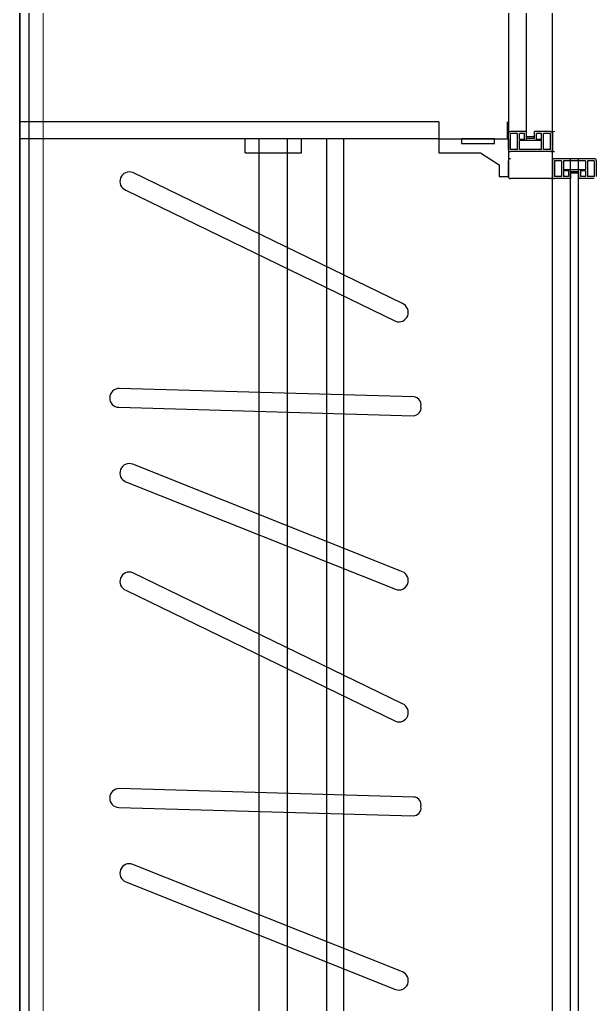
# Model space of a CAD drawing. Header units: inches. Extents: x -7543 to -822, y 102837 to 190349.
# Drawn here: x -831.46138 to -831.44911, y 102836.84029 to 102836.86122 of the extents above; entities that cross this region are included whole.
import ezdxf

# ---------------------------------------------------------------- set-up
doc = ezdxf.new("R2010")
doc.units = ezdxf.units.IN
doc.header["$MEASUREMENT"] = 0
doc.layers.add('DUVAR', color=7, linetype='Continuous', lineweight=35, true_color=0xfc4642)
doc.layers.add('TEFRİŞ', color=7, linetype='Continuous', lineweight=25, true_color=0x78462c)
doc.layers.add('SIVA', color=150, linetype='Continuous', lineweight=15)

msp = doc.modelspace()

# ---------------------------------------------------------------- linework, layer by layer
at = {"layer": 'DUVAR'}
msp.add_line((-831.4613773943481, 102836.8864307916), (-831.4613773943481, 102836.8144307916), dxfattribs=at)
at = {"layer": 'SIVA'}
msp.add_line((-831.460877394348, 102836.8859307916), (-831.460877394348, 102836.8149307916), dxfattribs=at)
at = {"layer": 'TEFRİŞ'}
for p, q in [((-831.461377394348, 102836.8674307916), (-831.461377394348, 102836.8144307916)), ((-831.4500447532159, 102836.8577097697), (-831.450044753216, 102836.8662692869)), ((-831.4509796652175, 102836.8659293189), (-831.4509796652173, 102836.8587992987)), ((-831.4505972012167, 102836.8586505627), (-831.4505972012174, 102836.8658868229)), ((-831.452457394348, 102836.8590485889), (-831.4613773943481, 102836.8590485889)), ((-831.452457394348, 102836.8590492349), (-831.452457394348, 102836.8586885889)), ((-831.4509973943481, 102836.8586885889), (-831.4509973943481, 102836.8590492349)), ((-831.4509796652167, 102836.8584593307), (-831.4509796652167, 102836.8587992987)), ((-831.4505972012166, 102836.8588417947), (-831.4509371692167, 102836.8588417947)), ((-831.4509371692167, 102836.8584593307), (-831.4509371692167, 102836.8587992987)), ((-831.4507884332168, 102836.8587992987), (-831.4509371692167, 102836.8587992987)), ((-831.4507884332166, 102836.8584593307), (-831.4507884332168, 102836.8587992987)), ((-831.4507459372167, 102836.8586718107), (-831.4507459372167, 102836.8587992987)), ((-831.4506396972167, 102836.8587992987), (-831.4507459372167, 102836.8587992987)), ((-831.4506396972167, 102836.8586505627), (-831.4506396972167, 102836.8587992987)), ((-831.4505972012166, 102836.8586930587), (-831.4505972012166, 102836.8588417947)), ((-831.4504272172167, 102836.8586930587), (-831.4504272172167, 102836.8588417947)), ((-831.4500872492167, 102836.8588417947), (-831.4504272172167, 102836.8588417947)), ((-831.4503847212167, 102836.8586505627), (-831.4503847212167, 102836.8587992987)), ((-831.4502784812166, 102836.8587992987), (-831.4503847212167, 102836.8587992987)), ((-831.4502784812166, 102836.8586718107), (-831.4502784812166, 102836.8587992987)), ((-831.4502359852168, 102836.8584593307), (-831.4502359852168, 102836.8587992987)), ((-831.4500872492167, 102836.8587992987), (-831.4502359852168, 102836.8587992987)), ((-831.4500872492167, 102836.8584593307), (-831.4500872492167, 102836.8587992987)), ((-831.4500447532159, 102836.8587992987), (-831.4500447532159, 102836.8584593307)), ((-831.4500447532166, 102836.8584593307), (-831.4500447532166, 102836.8587992987)), ((-831.4500447532166, 102836.8587992987), (-831.4500447532166, 102836.8584593307)), ((-831.452457394348, 102836.8586885889), (-831.4613773943481, 102836.8586885889)), ((-831.456582482348, 102836.8583885889), (-831.456582482348, 102836.8586885889)), ((-831.456282482348, 102836.8156307916), (-831.4562824823481, 102836.8586885889)), ((-831.455682482348, 102836.8156307916), (-831.455682482348, 102836.8586885889)), ((-831.4553824823481, 102836.8583885889), (-831.4553824823481, 102836.8586885889)), ((-831.454842482348, 102836.8148307916), (-831.4548424823481, 102836.8586885889)), ((-831.454482482348, 102836.8148307916), (-831.4544824823481, 102836.8586885889)), ((-831.4524573943481, 102836.8586885889), (-831.4524573943481, 102836.8583885889)), ((-831.4524573943481, 102836.8586885889), (-831.4509773943481, 102836.8586885889)), ((-831.452457394348, 102836.8586885889), (-831.4509973943481, 102836.8586885889)), ((-831.451277394348, 102836.8586885889), (-831.4519773943481, 102836.8586885889)), ((-831.4519773943481, 102836.8586885889), (-831.4519773943481, 102836.8585885889)), ((-831.4519773943481, 102836.8585885889), (-831.451277394348, 102836.8585885889)), ((-831.451277394348, 102836.8585885889), (-831.451277394348, 102836.8586885889)), ((-831.4509773943481, 102836.8586885889), (-831.4509773943481, 102836.8578885889)), ((-831.4506396972167, 102836.8586718107), (-831.4507459372167, 102836.8586718107)), ((-831.4507459372167, 102836.8584593307), (-831.4507459372167, 102836.8586505627)), ((-831.4502784812166, 102836.8586505627), (-831.4507459372167, 102836.8586505627)), ((-831.4504272172167, 102836.8587275435), (-831.4505972012166, 102836.8587275435)), ((-831.4504272172167, 102836.8586930587), (-831.4505972012166, 102836.8586930587)), ((-831.4502784812166, 102836.8586718107), (-831.4503847212167, 102836.8586718107)), ((-831.4502784812166, 102836.8584593307), (-831.4502784812166, 102836.8586505627)), ((-831.456582482348, 102836.8583885889), (-831.4553824823481, 102836.8583885889)), ((-831.4524573943481, 102836.8583885889), (-831.4515773943481, 102836.8583885889)), ((-831.4515773943481, 102836.8583885889), (-831.4511773943481, 102836.8581385889)), ((-831.4507884332166, 102836.8584593307), (-831.4509371692167, 102836.8584593307)), ((-831.4500872492167, 102836.8584168347), (-831.4509371692167, 102836.8584168347)), ((-831.4501934892166, 102836.8584168347), (-831.4508309292166, 102836.8584168347)), ((-831.4502784812166, 102836.8584593307), (-831.4507459372167, 102836.8584593307)), ((-831.4500872492167, 102836.8584593307), (-831.4502359852168, 102836.8584593307)), ((-831.4511773943481, 102836.8581385889), (-831.4511773943481, 102836.8578885889)), ((-831.4509796652167, 102836.8578838787), (-831.4509796652167, 102836.8582238467)), ((-831.4500447532166, 102836.8578838787), (-831.4500447532166, 102836.8582238467)), ((-831.4500447532166, 102836.8582238467), (-831.4500447532166, 102836.8578838787)), ((-831.4491523372167, 102836.8582663427), (-831.4500022572166, 102836.8582663427)), ((-831.4500022572166, 102836.8582238467), (-831.4500022572166, 102836.8578838787)), ((-831.4498535212167, 102836.8582238467), (-831.4500022572166, 102836.8582238467)), ((-831.4492585772166, 102836.8582663427), (-831.4498960172167, 102836.8582663427)), ((-831.4498535212167, 102836.8582238467), (-831.4498535212167, 102836.8578838787)), ((-831.4498110252167, 102836.8582238467), (-831.4498110252167, 102836.8580326147)), ((-831.4493435692167, 102836.8582238467), (-831.4498110252167, 102836.8582238467)), ((-831.449662289216, 102836.8372221702), (-831.4496622892166, 102836.8582663427)), ((-831.4494923052159, 102836.8372221702), (-831.4494923052166, 102836.8582663427)), ((-831.4493435692167, 102836.8582238467), (-831.4493435692167, 102836.8580326147)), ((-831.4493010732167, 102836.8582238467), (-831.4493010732167, 102836.8578838787)), ((-831.4491523372167, 102836.8582238467), (-831.4493010732167, 102836.8582238467)), ((-831.4491523372167, 102836.8582238467), (-831.4491523372167, 102836.8578838787)), ((-831.4491098412167, 102836.8582238467), (-831.4491098412167, 102836.8578838787)), ((-831.4532358830634, 102836.855184636), (-831.458972325075, 102836.8579695871)), ((-831.4493435692167, 102836.8580326147), (-831.4498110252167, 102836.8580326147)), ((-831.4498110252167, 102836.8580113667), (-831.4498110252167, 102836.8578838787)), ((-831.4497047852167, 102836.8580113667), (-831.4498110252167, 102836.8580113667)), ((-831.4497047852167, 102836.8580326147), (-831.4497047852167, 102836.8578838787)), ((-831.4496622892167, 102836.8579901187), (-831.4496622892167, 102836.8578413827)), ((-831.4494923052167, 102836.8579901187), (-831.4496622892167, 102836.8579901187)), ((-831.4494923052166, 102836.8579556339), (-831.4496622892167, 102836.8579556339)), ((-831.4494923052167, 102836.8579901187), (-831.4494923052166, 102836.8578413827)), ((-831.4494498092167, 102836.8580326147), (-831.4494498092167, 102836.8578838787)), ((-831.4493435692167, 102836.8580113667), (-831.4494498092167, 102836.8580113667)), ((-831.4493435692167, 102836.8580113667), (-831.4493435692167, 102836.8578838787)), ((-831.4511773943481, 102836.8578885889), (-831.4509773943481, 102836.8578885889)), ((-831.4500872492167, 102836.8578413827), (-831.4509371692167, 102836.8578413827)), ((-831.4501934892166, 102836.8578413827), (-831.4508309292166, 102836.8578413827)), ((-831.4500447532159, 102836.8371796742), (-831.4500447532159, 102836.8578838711)), ((-831.4498535212167, 102836.8578838787), (-831.4500022572166, 102836.8578838787)), ((-831.4496622892167, 102836.8578413827), (-831.4500022572166, 102836.8578413827)), ((-831.4497047852167, 102836.8578838787), (-831.4498110252167, 102836.8578838787)), ((-831.4491523372167, 102836.8578413827), (-831.4494923052166, 102836.8578413827)), ((-831.4493435692167, 102836.8578838787), (-831.4494498092167, 102836.8578838787)), ((-831.4491523372167, 102836.8578838787), (-831.4493010732167, 102836.8578838787)), ((-831.4591189014469, 102836.8575974106), (-831.4533824594353, 102836.8548124595)), ((-831.4529952743376, 102836.85320215), (-831.4592582594498, 102836.8533809221)), ((-831.459267668509, 102836.8529810328), (-831.4530046833968, 102836.8528022607)), ((-831.4532358830633, 102836.8494852191), (-831.4589723250749, 102836.8517701702)), ((-831.4591189014468, 102836.8513979936), (-831.4533824594351, 102836.8491130426)), ((-831.4532358830634, 102836.846679117), (-831.458972325075, 102836.8494640681)), ((-831.4591189014469, 102836.8490918916), (-831.4533824594353, 102836.8463069405)), ((-831.4529952743376, 102836.844696631), (-831.4592582594498, 102836.8448754031)), ((-831.459267668509, 102836.8444755138), (-831.4530046833968, 102836.8442967417)), ((-831.4532358830633, 102836.8409797001), (-831.4589723250749, 102836.8432646511)), ((-831.4591189014468, 102836.8428924746), (-831.4533824594351, 102836.8406075235))]:
    msp.add_line(p, q, dxfattribs=at)
msp.add_lwpolyline([(-831.461177394348, 102836.8170307916), (-831.461177394348, 102836.8669307916), (-831.4503773943482, 102836.8669307916)], dxfattribs=at)
for centre, radius, start, end in [((-831.4509371692167, 102836.8587992987), 4.2496e-05, 90, 180), ((-831.4500872492167, 102836.8587992987), 4.2496e-05, 0, 90), ((-831.4500022572159, 102836.8587992987), 4.2496e-05, 90, 180), ((-831.4509371692167, 102836.8584593307), 4.2496e-05, 180, 270), ((-831.4500872492167, 102836.8584593307), 4.2496e-05, 270, 0), ((-831.4500022572159, 102836.8584593307), 4.2496e-05, 180, 270), ((-831.4509371692167, 102836.8582238467), 4.2496e-05, 90, 180), ((-831.4500022572166, 102836.8582238467), 4.2496e-05, 90, 180), ((-831.4491523372167, 102836.8582238467), 4.2496e-05, 0, 90), ((-831.459045613261, 102836.8577834989), 0.0002000000000002697, 68.50371308945435, 158.5037130446269), ((-831.459045613261, 102836.8577834989), 0.0002000000000006801, 158.5037130446269, 248.5037130894543), ((-831.4509371692167, 102836.8578838787), 4.2496e-05, 180, 270), ((-831.4500872492167, 102836.8578838787), 4.2496e-05, 270, 0), ((-831.4500022572166, 102836.8578838787), 4.2496e-05, 180, 270), ((-831.4533091712492, 102836.8549985478), 0.0002000000000002697, 338.5037130446268, 68.50371308945435), ((-831.4533091712492, 102836.8549985478), 0.0001999999999993261, 248.5037130894543, 338.5037130446268), ((-831.4592629639794, 102836.8531809775), 0.0002000000000008991, 88.65212723006447, 178.652127279151), ((-831.4592629639794, 102836.8531809775), 0.0002000000000001545, 178.652127279151, 268.6521272300645), ((-831.4530064924193, 102836.8530324357), 0.0001700846383642633, 348.147249627563, 86.21826129014772), ((-831.4530063722127, 102836.8529707306), 0.0001684784114812132, 270.5743385442049, 9.142697389980745), ((-831.4590456132609, 102836.8515840819), 0.0002000000000006801, 158.5037130446269, 248.5037130894543), ((-831.4590456132609, 102836.8515840819), 0.0002000000000002697, 68.50371308945435, 158.5037130446269), ((-831.459045613261, 102836.8492779798), 0.0002000000000006801, 158.5037130446269, 248.5037130894543), ((-831.459045613261, 102836.8492779798), 0.0002000000000002697, 68.50371308945435, 158.5037130446269), ((-831.4533091712492, 102836.8492991308), 0.0002000000000002697, 338.5037130446268, 68.50371308945435), ((-831.4533091712492, 102836.8492991308), 0.0001999999999993261, 248.5037130894543, 338.5037130446268), ((-831.4533091712492, 102836.8464930288), 0.0002000000000002697, 338.5037130446268, 68.50371308945435), ((-831.4533091712492, 102836.8464930288), 0.0001999999999993261, 248.5037130894543, 338.5037130446268), ((-831.4592629639794, 102836.8446754584), 0.0002000000000008991, 88.65212723006447, 178.652127279151), ((-831.4592629639794, 102836.8446754584), 0.0002000000000001545, 178.652127279151, 268.6521272300645), ((-831.4530064924193, 102836.8445269167), 0.0001700846383642633, 348.147249627563, 86.21826129014772), ((-831.4530063722127, 102836.8444652116), 0.0001684784114812132, 270.5743385442049, 9.142697389980745), ((-831.4590456132609, 102836.8430785629), 0.0002000000000002697, 68.50371308945435, 158.5037130446269), ((-831.4590456132609, 102836.8430785629), 0.0002000000000006801, 158.5037130446269, 248.5037130894543), ((-831.4533091712492, 102836.8407936118), 0.0002000000000002697, 338.5037130446268, 68.50371308945435), ((-831.4533091712492, 102836.8407936118), 0.0001999999999993261, 248.5037130894543, 338.5037130446268)]:
    msp.add_arc(centre, radius, start, end, dxfattribs=at)

doc.saveas('drawing.dxf')
